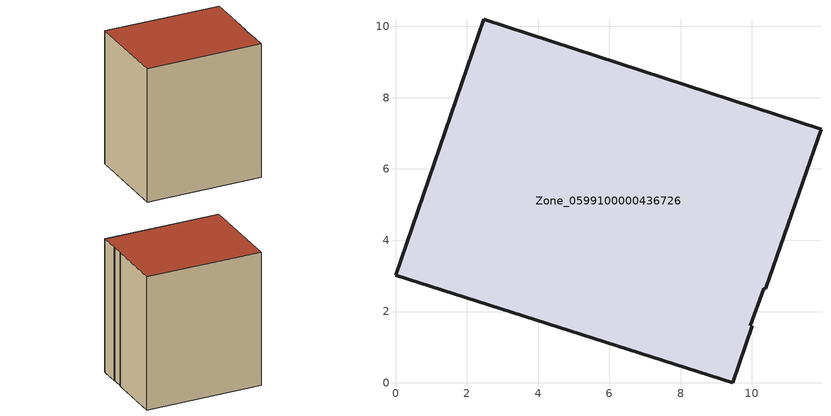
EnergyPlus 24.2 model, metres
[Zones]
Zone_0599100000436726
 floor ground (C_G): 10.32,2.65 9.95,1.61 10.02,1.6 9.46,0 0,3.01 2.48,10.2 11.94,7.12 10.38,2.65 z0
 wall outside (C_F): 9.95,1.61 10.32,2.65 10.38,2.65 11.94,7.12 2.48,10.2 0,3.01 9.46,0 10.02,1.6 9.95,1.61 z0:11.49
 roof outside (C_R): 10.32,2.65 10.38,2.65 11.94,7.12 2.48,10.2 0,3.01 9.46,0 10.02,1.6 9.95,1.61 z11.49
[BUILDING]
Pand.0599100000436726: North Axis=0; Terrain=City; Loads Convergence Tolerance Value=0.04; Temperature Convergence Tolerance Value=0.4; Solar Distribution=FullExterior; Maximum Number of Warmup Days=25; Minimum Number of Warmup Days=1
[Site:Location]
Rotterdam.The.Hague.AP_ZH_NLD Design_Conditions: Latitude=51.96; Longitude=4.45; Time Zone=1; Elevation=-4.5
[SITE:GROUNDTEMPERATURE:BUILDINGSURFACE]
18, 18, 18, 18, 18, 18, 18, 18, 18, 18, 18, 18
[MATERIAL] Thermal Absorptance=0.9; Solar Absorptance=0.7; Visible Absorptance=0.7
Name | Roughness | Thickness | Conductivity | Density | Specific Heat
G.TI.2006-2014 | MediumSmooth | 0.15 | 0.06 | 540 | 1210
F.TI.2006-2014 | Rough | 0.3 | 0.12 | 1920 | 840
R.TI.2006-2014 | MediumRough | 0.2 | 0.08 | 1500 | 1000
[CONSTRUCTION]
C_G: G.TI.2006-2014
C_F: F.TI.2006-2014
C_R: R.TI.2006-2014
[ZONE]
Zone_0599100000436726: Type=1; Multiplier=1; Ceiling Height=Autocalculate; Volume=Autocalculate; Floor Area=autocalculate; Part of Total Floor Area=Yes
[ZONEINFILTRATION:DESIGNFLOWRATE]
Infil_Zone_0599100000436726: Zone or ZoneList or Space or SpaceList=Zone_0599100000436726; Schedule=AlwaysOn; Design Flow Rate Calculation Method=Flow/Area; Flow Rate per Floor Area=0.0015; Constant Term Coefficient=1; Temperature Term Coefficient=0; Velocity Term Coefficient=0; Velocity Squared Term Coefficient=0
[HVACTEMPLATE:ZONE:IDEALLOADSAIRSYSTEM]
Zone_0599100000436726: Maximum Heating Supply Air Temperature=50; Minimum Cooling Supply Air Temperature=13; Maximum Heating Supply Air Humidity Ratio=0.0156; Minimum Cooling Supply Air Humidity Ratio=0.0077; Heating Limit=NoLimit; Cooling Limit=NoLimit; Dehumidification Control Type=ConstantSensibleHeatRatio; Cooling Sensible Heat Ratio=0.7; Dehumidification Setpoint=60; Humidification Control Type=None; Humidification Setpoint=30; Outdoor Air Method=None; Outdoor Air Flow Rate per Person=0.00944; Outdoor Air Flow Rate per Zone Floor Area=0; Outdoor Air Flow Rate per Zone=0; Demand Controlled Ventilation Type=None; Outdoor Air Economizer Type=NoEconomizer; Heat Recovery Type=None; Sensible Heat Recovery Effectiveness=0.7; Latent Heat Recovery Effectiveness=0.65
[ZONECONTROL:THERMOSTAT]
ThermostatControl_Zone_0599100000436726: Zone or ZoneList=Zone_0599100000436726; Control Type Schedule=DualSetpointControlType; Control 1=Thermostat_Zone_0599100000436726; Temperature Difference Between Cutout And Setpoint=0
[THERMOSTATSETPOINT:DUALSETPOINT]
Thermostat_Zone_0599100000436726: Heating Setpoint Temperature Schedule=HeatingSetpoint_Zone_0599100000436726; Cooling Setpoint Temperature Schedule=CoolingSetpoint_Zone_0599100000436726
[SCHEDULE:COMPACT]
HeatingSetpoint_Zone_0599100000436726: Through: 12/31, For: AllDays, Until: 24:00, 21
CoolingSetpoint_Zone_0599100000436726: Through: 12/31, For: AllDays, Until: 24:00, 24
DualSetpointControlType: Through: 12/31, For: AllDays, Until: 24:00, 4
AlwaysOn: Through: 12/31, For: AllDays, Until: 24:00, 1
